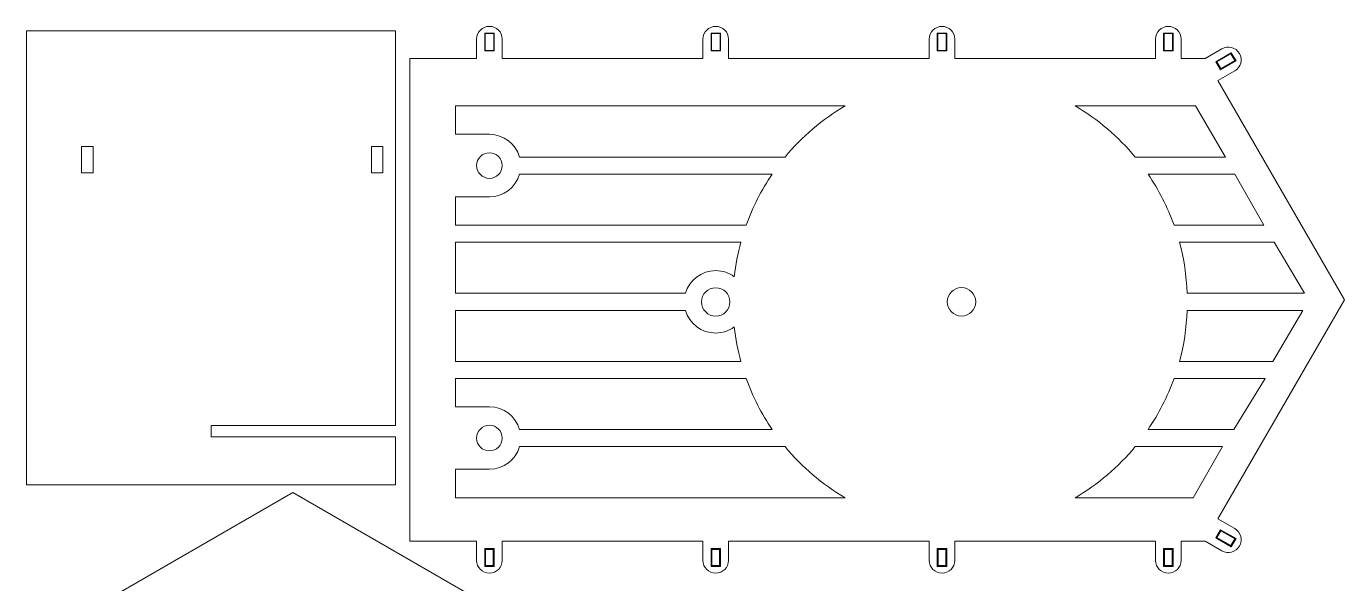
# Model space of a CAD drawing. Header units: inches. Extents: x 52 to 894, y 57 to 553.
# Drawn here: x 54.9 to 519, y 356.3 to 552.6 of the extents above; entities that cross this region are included whole.
import ezdxf

# ---------------------------------------------------------------- set-up
doc = ezdxf.new("R2010")
doc.units = ezdxf.units.IN
doc.header["$MEASUREMENT"] = 0
doc.layers.add('Layer 1', color=7, linetype='Continuous')

msp = doc.modelspace()

# ---------------------------------------------------------------- linework, layer by layer
at = {"layer": 'Layer 1', "lineweight": 0}
for p, q in [((184.91, 551.06), (54.91, 551.06)), ((54.91, 551.06), (54.91, 391.06)), ((184.91, 412.06), (184.91, 551.06)), ((216.27, 543.93), (216.27, 550.25)), ((216.27, 550.25), (219.59, 550.25)), ((219.43, 550.09), (216.43, 550.09)), ((216.43, 550.09), (216.43, 544.09)), ((219.43, 544.09), (219.43, 550.09)), ((219.59, 550.25), (219.59, 543.93)), ((295.94, 543.93), (295.94, 550.25)), ((295.94, 550.25), (299.25, 550.25)), ((299.1, 550.09), (296.1, 550.09)), ((296.1, 550.09), (296.1, 544.09)), ((299.1, 544.09), (299.1, 550.09)), ((299.25, 550.25), (299.25, 543.93)), ((375.6, 543.93), (375.6, 550.25)), ((375.6, 550.25), (378.92, 550.25)), ((378.76, 550.09), (375.76, 550.09)), ((375.76, 550.09), (375.76, 544.09)), ((378.76, 544.09), (378.76, 550.09)), ((378.92, 550.25), (378.92, 543.93)), ((455.27, 543.93), (455.27, 550.25)), ((455.27, 550.25), (458.59, 550.25)), ((458.43, 550.09), (455.43, 550.09)), ((455.43, 550.09), (455.43, 544.09)), ((458.43, 544.09), (458.43, 550.09)), ((458.59, 550.25), (458.59, 543.93)), ((219.59, 543.93), (216.27, 543.93)), ((216.43, 544.09), (217.93, 544.09)), ((217.93, 544.09), (219.43, 544.09)), ((299.25, 543.93), (295.94, 543.93)), ((296.1, 544.09), (297.6, 544.09)), ((297.6, 544.09), (299.1, 544.09)), ((378.92, 543.93), (375.6, 543.93)), ((375.76, 544.09), (377.26, 544.09)), ((377.26, 544.09), (378.76, 544.09)), ((458.59, 543.93), (455.27, 543.93)), ((455.43, 544.09), (456.93, 544.09)), ((456.93, 544.09), (458.43, 544.09)), ((473.63, 540.15), (479.1, 543.31)), ((479.04, 543.1), (473.85, 540.1)), ((480.54, 540.5), (479.04, 543.1)), ((479.1, 543.31), (480.76, 540.44)), ((475.29, 537.28), (473.63, 540.15)), ((473.85, 540.1), (474.6, 538.8)), ((474.06, 540.04), (478.98, 542.88)), ((475.41, 537.71), (474.06, 540.04)), ((474.6, 538.8), (475.35, 537.5)), ((480.76, 540.44), (475.29, 537.28)), ((475.35, 537.5), (480.54, 540.5)), ((480.33, 540.56), (475.41, 537.71)), ((478.98, 542.88), (480.33, 540.56)), ((78.37, 510.23), (74.37, 510.23)), ((74.37, 510.23), (74.37, 505.63)), ((78.37, 501.04), (78.37, 510.23)), ((180.4, 510.23), (176.4, 510.23)), ((176.4, 510.23), (176.4, 505.63)), ((180.4, 501.04), (180.4, 510.23)), ((74.37, 505.63), (74.37, 501.04)), ((176.4, 505.63), (176.4, 501.04)), ((74.37, 501.04), (78.37, 501.04)), ((176.4, 501.04), (180.4, 501.04)), ((119.91, 408.06), (119.91, 412.06)), ((119.91, 412.06), (184.91, 412.06)), ((184.91, 408.06), (119.91, 408.06)), ((184.91, 391.06), (184.91, 408.06)), ((54.91, 391.06), (184.91, 391.06)), ((473.63, 372.43), (475.29, 375.31)), ((479.1, 369.27), (473.63, 372.43)), ((474.6, 373.79), (473.85, 372.49)), ((473.85, 372.49), (479.04, 369.49)), ((474.06, 372.55), (475.41, 374.87)), ((478.99, 369.71), (474.06, 372.55)), ((475.35, 375.09), (474.6, 373.79)), ((475.29, 375.31), (480.76, 372.15)), ((480.54, 372.09), (475.35, 375.09)), ((475.41, 374.87), (480.33, 372.03)), ((480.33, 372.03), (478.99, 369.71)), ((479.04, 369.49), (480.54, 372.09)), ((480.76, 372.15), (479.1, 369.27)), ((216.27, 362.33), (216.27, 368.65)), ((216.27, 368.65), (219.59, 368.65)), ((217.93, 368.49), (216.43, 368.49)), ((216.43, 368.49), (216.43, 362.49)), ((216.59, 362.65), (216.59, 368.33)), ((216.59, 368.33), (219.27, 368.33)), ((219.43, 368.49), (217.93, 368.49)), ((219.27, 368.33), (219.27, 362.65)), ((219.43, 362.49), (219.43, 368.49)), ((219.59, 368.65), (219.59, 362.33)), ((295.94, 362.33), (295.94, 368.65)), ((295.94, 368.65), (299.25, 368.65)), ((297.6, 368.49), (296.1, 368.49)), ((296.1, 368.49), (296.1, 362.49)), ((296.25, 362.65), (296.25, 368.33)), ((296.25, 368.33), (298.94, 368.33)), ((299.1, 368.49), (297.6, 368.49)), ((298.94, 368.33), (298.94, 362.65)), ((299.1, 362.49), (299.1, 368.49)), ((299.25, 368.65), (299.25, 362.33)), ((375.6, 362.33), (375.6, 368.65)), ((375.6, 368.65), (378.92, 368.65)), ((377.26, 368.49), (375.76, 368.49)), ((375.76, 368.49), (375.76, 362.49)), ((375.92, 362.65), (375.92, 368.33)), ((375.92, 368.33), (378.6, 368.33)), ((378.76, 368.49), (377.26, 368.49)), ((378.6, 368.33), (378.6, 362.65)), ((378.76, 362.49), (378.76, 368.49)), ((378.92, 368.65), (378.92, 362.33)), ((455.27, 362.33), (455.27, 368.65)), ((455.27, 368.65), (458.59, 368.65)), ((456.93, 368.49), (455.43, 368.49)), ((455.43, 368.49), (455.43, 362.49)), ((455.59, 362.65), (455.59, 368.33)), ((455.59, 368.33), (458.27, 368.33)), ((458.43, 368.49), (456.93, 368.49)), ((458.27, 368.33), (458.27, 362.65)), ((458.43, 362.49), (458.43, 368.49)), ((458.59, 368.65), (458.59, 362.33)), ((219.59, 362.33), (216.27, 362.33)), ((216.43, 362.49), (219.43, 362.49)), ((219.27, 362.65), (216.59, 362.65)), ((299.25, 362.33), (295.94, 362.33)), ((296.1, 362.49), (299.1, 362.49)), ((298.94, 362.65), (296.25, 362.65)), ((378.92, 362.33), (375.6, 362.33)), ((375.76, 362.49), (378.76, 362.49)), ((378.6, 362.65), (375.92, 362.65)), ((458.59, 362.33), (455.27, 362.33)), ((455.43, 362.49), (458.43, 362.49)), ((458.27, 362.65), (455.59, 362.65))]:
    msp.add_line(p, q, dxfattribs=at)
for points, knots in [([(222.43, 548.09), (222.43, 550.58), (220.41, 552.59), (217.93, 552.59), (215.44, 552.59), (213.43, 550.58), (213.43, 548.09)], [44, 44, 44, 44, 45, 45, 45, 46, 46, 46, 46]), ([(302.1, 548.09), (302.1, 550.58), (300.08, 552.59), (297.6, 552.59), (295.11, 552.59), (293.1, 550.58), (293.1, 548.09)], [39, 39, 39, 39, 40, 40, 40, 41, 41, 41, 41]), ([(381.76, 548.09), (381.76, 550.58), (379.75, 552.59), (377.26, 552.59), (374.78, 552.59), (372.76, 550.58), (372.76, 548.09)], [34, 34, 34, 34, 35, 35, 35, 36, 36, 36, 36]), ([(461.43, 548.09), (461.43, 550.58), (459.41, 552.59), (456.93, 552.59), (454.44, 552.59), (452.43, 550.58), (452.43, 548.09)], [29, 29, 29, 29, 30, 30, 30, 31, 31, 31, 31]), ([(213.43, 503.56), (213.43, 506.05), (215.44, 508.06), (217.93, 508.06), (220.41, 508.06), (222.43, 506.05), (222.43, 503.56), (222.43, 501.08), (220.41, 499.06), (217.93, 499.06), (215.44, 499.06), (213.43, 501.08), (213.43, 503.56)], [0, 0, 0, 0, 1, 1, 1, 2, 2, 2, 3, 3, 3, 4, 4, 4, 4]), ([(304.14, 464.42), (302.31, 465.77), (300.04, 466.56), (297.6, 466.56), (292.54, 466.56), (288.28, 463.18), (286.97, 458.56)], [3, 3, 3, 3, 4, 4, 4, 5, 5, 5, 5]), ([(297.6, 460.53), (300.36, 460.53), (302.6, 458.29), (302.6, 455.53), (302.6, 452.77), (300.36, 450.53), (297.6, 450.53), (294.83, 450.53), (292.6, 452.77), (292.6, 455.53), (292.6, 458.29), (294.83, 460.53), (297.6, 460.53)], [0, 0, 0, 0, 1, 1, 1, 2, 2, 2, 3, 3, 3, 4, 4, 4, 4]), ([(384.12, 460.56), (386.88, 460.56), (389.12, 458.33), (389.12, 455.56), (389.12, 452.8), (386.88, 450.56), (384.12, 450.56), (381.36, 450.56), (379.12, 452.8), (379.12, 455.56), (379.12, 458.33), (381.36, 460.56), (384.12, 460.56)], [0, 0, 0, 0, 1, 1, 1, 2, 2, 2, 3, 3, 3, 4, 4, 4, 4]), ([(286.97, 452.56), (288.28, 447.95), (292.54, 444.56), (297.6, 444.56), (300.04, 444.56), (302.31, 445.36), (304.14, 446.7)], [2, 2, 2, 2, 3, 3, 3, 4, 4, 4, 4]), ([(213.43, 407.57), (213.43, 410.05), (215.44, 412.07), (217.93, 412.07), (220.41, 412.07), (222.43, 410.05), (222.43, 407.57), (222.43, 405.08), (220.41, 403.07), (217.93, 403.07), (215.44, 403.07), (213.43, 405.08), (213.43, 407.57)], [0, 0, 0, 0, 1, 1, 1, 2, 2, 2, 3, 3, 3, 4, 4, 4, 4]), ([(213.43, 364.49), (213.43, 362.01), (215.44, 359.99), (217.93, 359.99), (220.41, 359.99), (222.43, 362.01), (222.43, 364.49)], [53, 53, 53, 53, 54, 54, 54, 55, 55, 55, 55]), ([(293.1, 364.49), (293.1, 362.01), (295.11, 359.99), (297.6, 359.99), (300.08, 359.99), (302.1, 362.01), (302.1, 364.49)], [3, 3, 3, 3, 4, 4, 4, 5, 5, 5, 5]), ([(372.76, 364.49), (372.76, 362.01), (374.78, 359.99), (377.26, 359.99), (379.75, 359.99), (381.76, 362.01), (381.76, 364.49)], [8, 8, 8, 8, 9, 9, 9, 10, 10, 10, 10]), ([(452.43, 364.49), (452.43, 362.01), (454.44, 359.99), (456.93, 359.99), (459.41, 359.99), (461.43, 362.01), (461.43, 364.49)], [13, 13, 13, 13, 14, 14, 14, 15, 15, 15, 15])]:
    msp.add_open_spline(points, degree=3, knots=knots, dxfattribs=at)
for points in [[(213.43, 548.09), (213.43, 548.09), (213.43, 541.29), (213.43, 541.29)], [(222.43, 541.29), (222.43, 541.29), (222.43, 548.09), (222.43, 548.09)], [(293.1, 548.09), (293.1, 548.09), (293.1, 541.29), (293.1, 541.29)], [(302.1, 541.29), (302.1, 541.29), (302.1, 548.09), (302.1, 548.09)], [(372.76, 548.09), (372.76, 548.09), (372.76, 541.29), (372.76, 541.29)], [(381.76, 541.29), (381.76, 541.29), (381.76, 548.09), (381.76, 548.09)], [(452.43, 548.09), (452.43, 548.09), (452.43, 541.29), (452.43, 541.29)], [(461.43, 541.29), (461.43, 541.29), (461.43, 548.09), (461.43, 548.09)], [(475.81, 544.69), (475.81, 544.69), (469.92, 541.29), (469.92, 541.29)], [(481.96, 543.05), (480.72, 545.2), (477.96, 545.94), (475.81, 544.69)], [(480.31, 536.9), (482.46, 538.14), (483.2, 540.89), (481.96, 543.05)], [(213.43, 541.29), (213.43, 541.29), (189.93, 541.29), (189.93, 541.29)], [(189.93, 541.29), (189.93, 541.29), (189.93, 371.29), (189.93, 371.29)], [(293.1, 541.29), (293.1, 541.29), (222.43, 541.29), (222.43, 541.29)], [(372.76, 541.29), (372.76, 541.29), (302.1, 541.29), (302.1, 541.29)], [(452.43, 541.29), (452.43, 541.29), (381.76, 541.29), (381.76, 541.29)], [(469.92, 541.29), (469.92, 541.29), (461.43, 541.29), (461.43, 541.29)], [(474.42, 533.5), (474.42, 533.5), (480.31, 536.9), (480.31, 536.9)], [(519, 456.29), (519, 456.29), (474.42, 533.5), (474.42, 533.5)], [(205.93, 514.56), (205.93, 514.56), (205.93, 524.57), (205.93, 524.57)], [(205.93, 524.57), (205.93, 524.57), (343.14, 524.57), (343.14, 524.57)], [(343.14, 524.57), (335.08, 519.83), (327.93, 513.72), (322, 506.56)], [(445.27, 506.56), (439.34, 513.72), (432.19, 519.83), (424.14, 524.56)], [(424.14, 524.56), (424.14, 524.56), (466.54, 524.56), (466.54, 524.56)], [(466.54, 524.56), (466.54, 524.56), (477.1, 506.56), (477.1, 506.56)], [(217.93, 514.56), (217.93, 514.56), (205.93, 514.56), (205.93, 514.56)], [(228.51, 506.56), (227.21, 511.18), (222.96, 514.56), (217.93, 514.56)], [(322, 506.56), (322, 506.56), (228.51, 506.56), (228.51, 506.56)], [(477.1, 506.56), (477.1, 506.56), (445.27, 506.56), (445.27, 506.56)], [(217.93, 492.56), (222.96, 492.56), (227.21, 495.95), (228.51, 500.56)], [(228.51, 500.56), (228.51, 500.56), (317.49, 500.56), (317.49, 500.56)], [(317.49, 500.56), (313.71, 495.02), (310.61, 488.98), (308.31, 482.56)], [(458.96, 482.56), (456.66, 488.98), (453.56, 495.02), (449.79, 500.56)], [(449.79, 500.56), (449.79, 500.56), (480.34, 500.56), (480.34, 500.56)], [(480.34, 500.56), (480.34, 500.56), (490.55, 482.56), (490.55, 482.56)], [(205.93, 492.56), (205.93, 492.56), (217.93, 492.56), (217.93, 492.56)], [(205.93, 482.56), (205.93, 482.56), (205.93, 492.56), (205.93, 492.56)], [(308.31, 482.56), (308.31, 482.56), (205.93, 482.56), (205.93, 482.56)], [(490.55, 482.56), (490.55, 482.56), (458.96, 482.56), (458.96, 482.56)], [(205.93, 458.56), (205.93, 458.56), (205.93, 476.56), (205.93, 476.56)], [(205.93, 476.56), (205.93, 476.56), (306.43, 476.56), (306.43, 476.56)], [(306.43, 476.56), (305.36, 472.63), (304.59, 468.58), (304.14, 464.42)], [(463.57, 458.57), (463.35, 464.77), (462.41, 470.8), (460.85, 476.56)], [(460.85, 476.56), (460.85, 476.56), (494.24, 476.56), (494.24, 476.56)], [(494.24, 476.56), (494.24, 476.56), (504.85, 458.57), (504.85, 458.57)], [(286.97, 458.56), (286.97, 458.56), (205.93, 458.56), (205.93, 458.56)], [(504.85, 458.57), (504.85, 458.57), (463.57, 458.57), (463.57, 458.57)], [(474.42, 379.09), (474.42, 379.09), (519, 456.29), (519, 456.29)], [(205.93, 434.56), (205.93, 434.56), (205.93, 452.56), (205.93, 452.56)], [(205.93, 452.56), (205.93, 452.56), (286.97, 452.56), (286.97, 452.56)], [(460.85, 434.56), (462.41, 440.33), (463.35, 446.36), (463.57, 452.56)], [(463.57, 452.56), (463.57, 452.56), (504.32, 452.56), (504.32, 452.56)], [(504.32, 452.56), (504.32, 452.56), (493.73, 434.56), (493.73, 434.56)], [(304.14, 446.7), (304.59, 442.55), (305.36, 438.5), (306.43, 434.56)], [(306.43, 434.56), (306.43, 434.56), (205.93, 434.56), (205.93, 434.56)], [(493.73, 434.56), (493.73, 434.56), (460.85, 434.56), (460.85, 434.56)], [(205.93, 418.57), (205.93, 418.57), (205.93, 428.57), (205.93, 428.57)], [(205.93, 428.57), (205.93, 428.57), (308.31, 428.57), (308.31, 428.57)], [(308.31, 428.57), (310.61, 422.15), (313.71, 416.11), (317.49, 410.57)], [(449.78, 410.56), (453.56, 416.1), (456.66, 422.14), (458.96, 428.56)], [(458.96, 428.56), (458.96, 428.56), (490.99, 428.56), (490.99, 428.56)], [(490.99, 428.56), (490.99, 428.56), (480.01, 410.56), (480.01, 410.56)], [(217.93, 418.57), (217.93, 418.57), (205.93, 418.57), (205.93, 418.57)], [(228.51, 410.57), (227.21, 415.18), (222.96, 418.57), (217.93, 418.57)], [(317.49, 410.57), (317.49, 410.57), (228.51, 410.57), (228.51, 410.57)], [(480.01, 410.56), (480.01, 410.56), (449.78, 410.56), (449.78, 410.56)], [(217.93, 396.57), (222.96, 396.57), (227.21, 399.95), (228.51, 404.57)], [(228.51, 404.57), (228.51, 404.57), (322, 404.57), (322, 404.57)], [(322, 404.57), (327.93, 397.41), (335.08, 391.3), (343.14, 386.57)], [(424.14, 386.57), (432.19, 391.3), (439.34, 397.41), (445.28, 404.56)], [(445.28, 404.56), (445.28, 404.56), (476.05, 404.56), (476.05, 404.56)], [(476.05, 404.56), (476.05, 404.56), (465.68, 386.57), (465.68, 386.57)], [(205.93, 396.57), (205.93, 396.57), (217.93, 396.57), (217.93, 396.57)], [(205.93, 386.57), (205.93, 386.57), (205.93, 396.57), (205.93, 396.57)], [(148.71, 388.41), (148.71, 388.41), (71.5, 343.83), (71.5, 343.83)], [(225.91, 343.83), (225.91, 343.83), (148.71, 388.41), (148.71, 388.41)], [(343.14, 386.57), (343.14, 386.57), (205.93, 386.57), (205.93, 386.57)], [(465.68, 386.57), (465.68, 386.57), (424.14, 386.57), (424.14, 386.57)], [(480.31, 375.69), (480.31, 375.69), (474.42, 379.09), (474.42, 379.09)], [(189.93, 371.29), (189.93, 371.29), (194.43, 371.29), (194.43, 371.29)], [(194.43, 371.29), (194.43, 371.29), (197.43, 371.29), (197.43, 371.29)], [(197.43, 371.29), (197.43, 371.29), (213.43, 371.29), (213.43, 371.29)], [(213.43, 371.29), (213.43, 371.29), (213.43, 364.49), (213.43, 364.49)], [(222.43, 364.49), (222.43, 364.49), (222.43, 371.29), (222.43, 371.29)], [(222.43, 371.29), (222.43, 371.29), (293.1, 371.29), (293.1, 371.29)], [(293.1, 371.29), (293.1, 371.29), (293.1, 364.49), (293.1, 364.49)], [(302.1, 364.49), (302.1, 364.49), (302.1, 371.29), (302.1, 371.29)], [(302.1, 371.29), (302.1, 371.29), (372.76, 371.29), (372.76, 371.29)], [(372.76, 371.29), (372.76, 371.29), (372.76, 364.49), (372.76, 364.49)], [(381.76, 364.49), (381.76, 364.49), (381.76, 371.29), (381.76, 371.29)], [(381.76, 371.29), (381.76, 371.29), (452.43, 371.29), (452.43, 371.29)], [(452.43, 371.29), (452.43, 371.29), (452.43, 364.49), (452.43, 364.49)], [(461.43, 364.49), (461.43, 364.49), (461.43, 371.29), (461.43, 371.29)], [(461.43, 371.29), (461.43, 371.29), (469.92, 371.29), (469.92, 371.29)], [(469.92, 371.29), (469.92, 371.29), (475.81, 367.89), (475.81, 367.89)], [(481.96, 369.54), (483.2, 371.69), (482.46, 374.44), (480.31, 375.69)], [(475.81, 367.89), (477.96, 366.65), (480.72, 367.39), (481.96, 369.54)]]:
    msp.add_open_spline(points, degree=3, dxfattribs=at)

doc.saveas('drawing.dxf')
